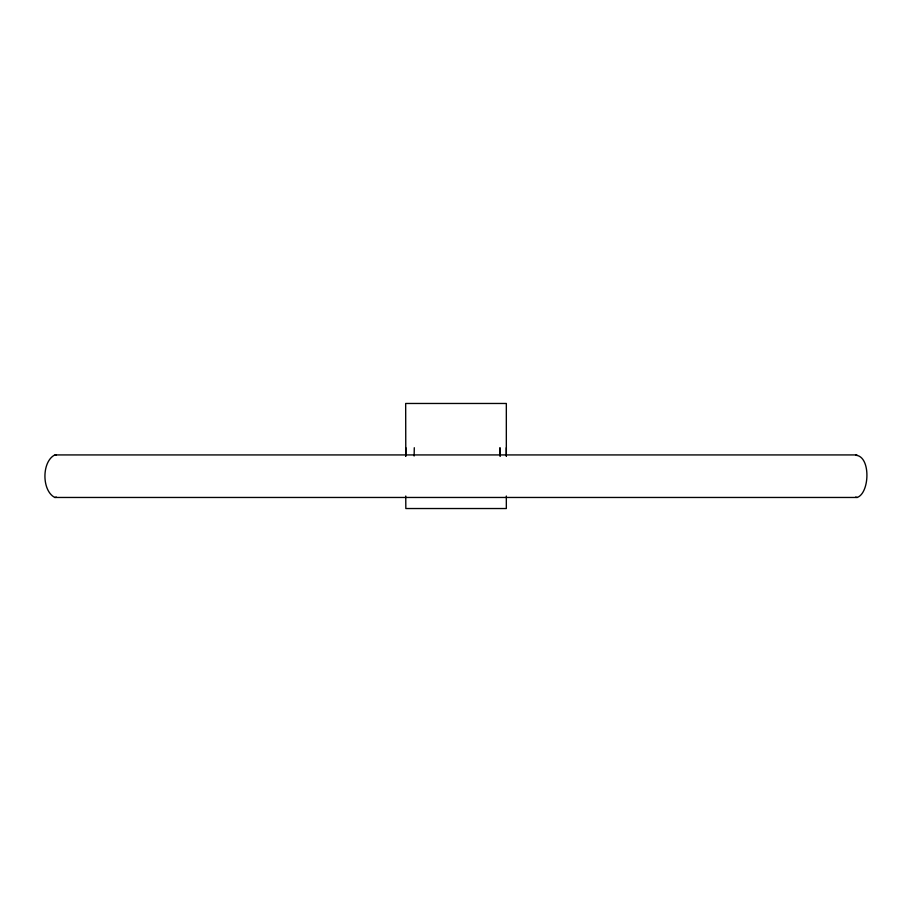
<?xml version="1.0" encoding="UTF-8"?>
<svg xmlns="http://www.w3.org/2000/svg" width="912" height="912" viewBox="0 0 912 912"><rect width="100%" height="100%" fill="white"/><g stroke="black" fill="none" stroke-linecap="round" stroke-linejoin="round"><path stroke-width="1.37" d="M506.308 456.034L506.331 447.712M405.794 456.034L405.669 403.469L506.331 403.469L506.331 456.103M405.772 456.103L405.829 447.712M414.128 456.011L414.287 447.712M855.627 455.27C870.937 455.897 869.9 493.05 857.177 497.462L54.823 497.462C41.621 490.747 41.644 461.586 54.823 454.928L856.881 454.928M56.373 497.108L54.823 497.462M55.119 454.928L56.373 455.27M857.177 497.462L855.627 497.108M405.749 496.025L405.829 508.531L506.331 508.531L506.331 496.025M500.118 456.034L499.958 447.712L500.107 456.034"/></g></svg>
